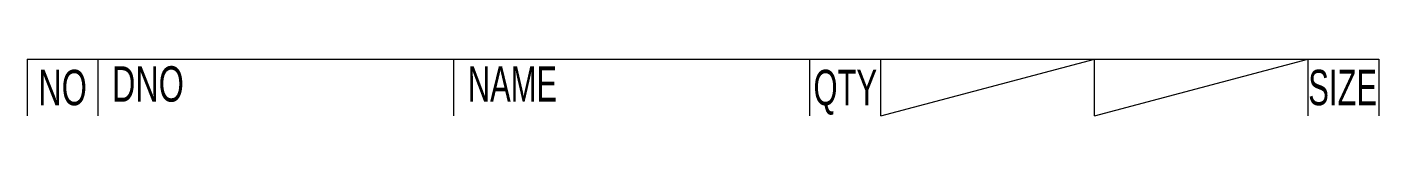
# Model space of a CAD drawing. Extents: x -190 to 0, y 0 to 8.
import ezdxf
from ezdxf.enums import TextEntityAlignment as Align

# ---------------------------------------------------------------- set-up
doc = ezdxf.new("R2010")
doc.units = 0
doc.layers.get('0').update_dxf_attribs({"color": 2})
doc.styles.add('BOM', font='c2.shx', dxfattribs={"width": 0.7, "bigfont": 'china.shx'})

msp = doc.modelspace()

# ---------------------------------------------------------------- linework, layer by layer
for p, q in [((-190, 8), (0, 8)), ((-190, 8), (-190, 0)), ((-180, 0), (-180, 8)), ((-130, 0), (-130, 8)), ((-80, 0), (-80, 8)), ((-70, 0), (-70, 8)), ((-70, 0), (-40, 8)), ((-40, 0), (-40, 8)), ((-40, 0), (-10, 8)), ((-10, 8), (-10, 0)), ((0, 8), (0, 0))]:
    msp.add_line(p, q)

# ---------------------------------------------------------------- texts
at = {"style": 'BOM'}
for tag, width, p in [('NO', 0.68, (-185, 4)), ('QTY', 0.65, (-75, 4)), ('SIZE', 0.65, (-5.1, 4))]:
    msp.add_attdef(tag, text='', height=5, dxfattribs=dict(at, width=width)).set_placement(p, align=Align.MIDDLE_CENTER)
for tag, p, width in [('DNO', (-178.06, 2), 0.68), ('NAME', (-128.06, 2), 0.65)]:
    msp.add_attdef(tag, p, '', height=5, dxfattribs=dict(at, width=width))

doc.saveas('drawing.dxf')
